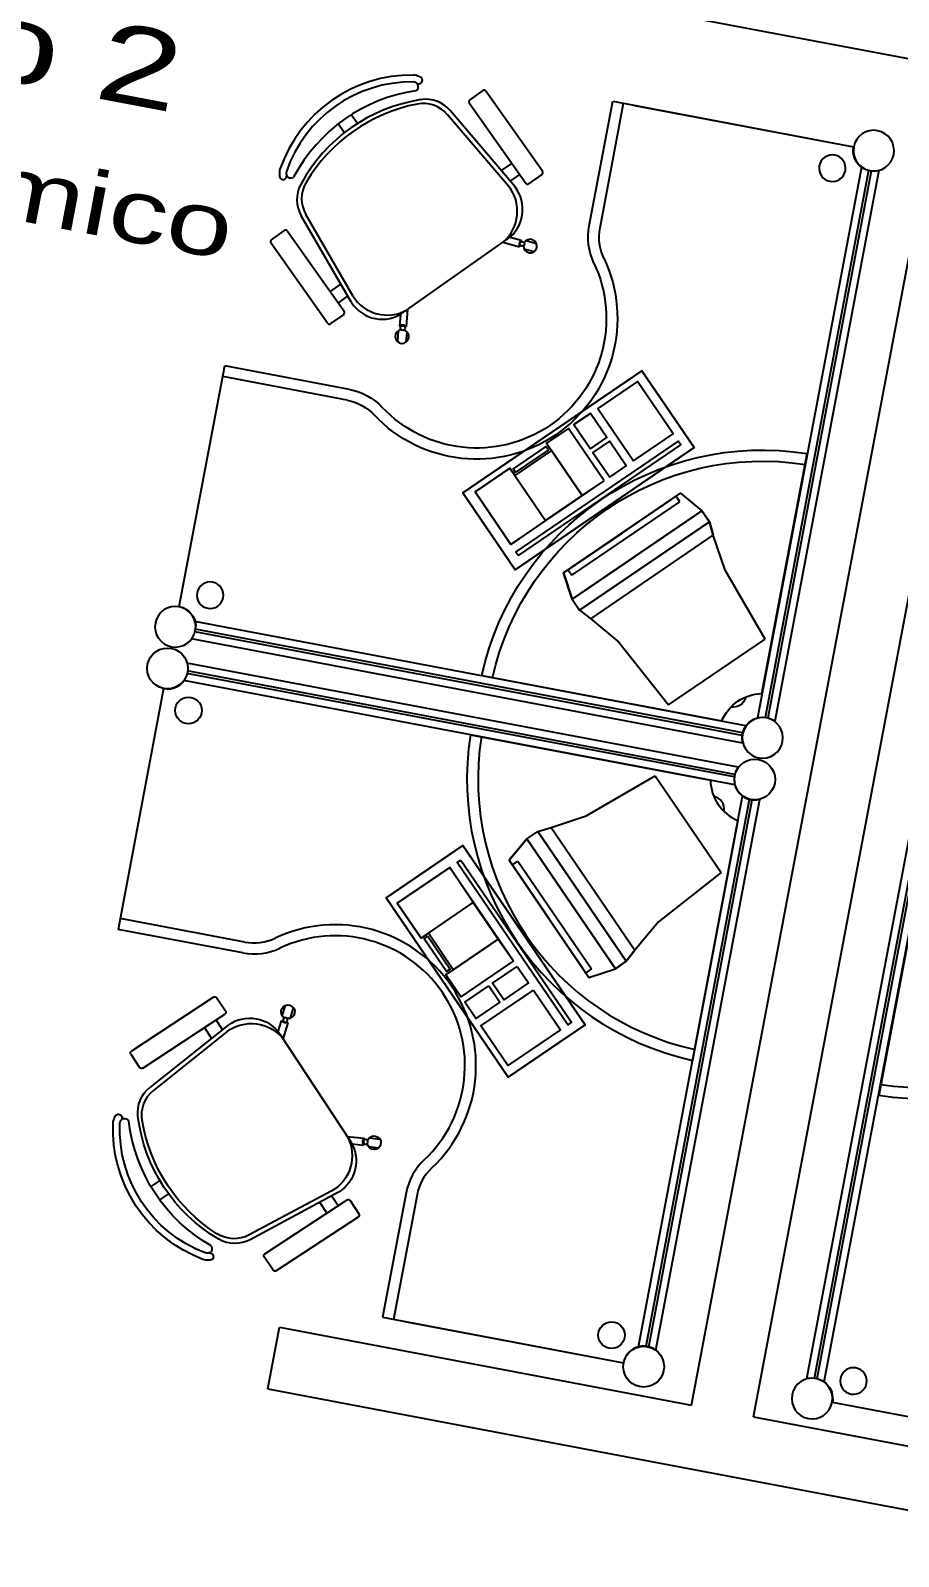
# Model space of a CAD drawing. Header units: inches. Extents: x -18604 to 2753, y -9056 to 3482.
# Drawn here: x -1635.1 to -1428.2, y -4714.6 to -4350.7 of the extents above; entities that cross this region are included whole.
import ezdxf
from ezdxf.enums import TextEntityAlignment as Align

# ---------------------------------------------------------------- set-up
doc = ezdxf.new("R2010")
doc.units = ezdxf.units.IN
for name, color, linetype in [('ESPECARQ', 2, 'Continuous'), ('MOVEIS', 2, 'Continuous'), ('Parede', 6, 'Continuous'), ('Parede Baixo', 4, 'Continuous'), ('TEXTO', 2, 'Continuous')]:
    doc.layers.add(name, color=color, linetype=linetype)
doc.styles.add('REGUA100', font='GOTHIC.TTF', dxfattribs={"width": 1.4})
doc.styles.add('REGUA60', font='GOTHIC.TTF', dxfattribs={"width": 1.4})

# ---------------------------------------------------------------- blocks, each defined once
blk = doc.blocks.new('INDUNI1')
at = {"color": 0, "style": 'REGUA100', "width": 1.4, "flags": 8}
for tag, p in [('NOME1', (0, 0)), ('NOME2', (0, -4.286))]:
    blk.add_attdef(tag, text='', height=2.5, dxfattribs=at).set_placement(p, align=Align.CENTER)
at = {"layer": 'ESPECARQ', "style": 'REGUA60', "width": 1.4}
blk.add_attdef('AREA', text='', height=1.5, dxfattribs=at).set_placement((0, -7.813), align=Align.CENTER)
at = {"layer": 'ESPECARQ', "style": 'REGUA60', "width": 1.4, "flags": 8}
for tag, p in [('PISO', (0, -10.313)), ('REVPAR', (0, -12.813)), ('PEDIR', (0, -15.313))]:
    blk.add_attdef(tag, text='', height=1.5, dxfattribs=at).set_placement(p, align=Align.CENTER)

msp = doc.modelspace()

# ---------------------------------------------------------------- linework, layer by layer
at = {"layer": 'MOVEIS'}
for p, q in [((-1527.29, -4364.97, -1754.31), (-1530.41, -4367.17, -1754.31)), ((-1513.03, -4384.23, -1754.31), (-1526.53, -4365.1, -1754.31)), ((-1519.59, -4387.98, -1754.31), (-1535.07, -4369.76, -1754.31)), ((-1530.54, -4367.93, -1754.31), (-1517.03, -4387.06, -1754.31)), ((-1501.92, -4397.25, -1754.51), (-1496.3, -4367.54, -1754.51)), ((-1499.33, -4397.74, -1754.51), (-1493.71, -4368.03, -1754.51)), ((-1496.3, -4367.54, -1754.51), (-1438.89, -4378.41, -1754.51)), ((-1491.12, -4368.53, -1754.51), (-1438.89, -4378.41, -1754.51)), ((-1560.28, -4375.05, -1754.31), (-1561.75, -4372.96, -1754.31)), ((-1557.16, -4372.85, -1754.31), (-1558.64, -4370.76, -1754.31)), ((-1521.15, -4387.75, -1754.31), (-1535.69, -4370.74, -1754.31)), ((-1522.81, -4384.07, -1754.31), (-1520.37, -4382.34, -1754.31)), ((-1436.97, -4383.28, -1754.51), (-1461.81, -4514.59, -1754.51)), ((-1435.29, -4384.07, -1754.51), (-1459.96, -4514.47, -1754.51)), ((-1434.67, -4384.19, -1754.51), (-1459.34, -4514.59, -1754.51)), ((-1432.82, -4384.07, -1754.51), (-1457.67, -4515.38, -1754.51)), ((-1520.81, -4386.65, -1754.31), (-1518.48, -4385.01, -1754.31)), ((-1516.28, -4387.19, -1754.31), (-1513.16, -4384.99, -1754.31)), ((-1558.6, -4415.52, -1754.31), (-1570.59, -4394.83, -1754.31)), ((-1558.29, -4413.97, -1754.31), (-1569.46, -4394.57, -1754.31)), ((-1577.7, -4400.56, -1754.31), (-1574.58, -4398.36, -1754.31)), ((-1573.83, -4398.49, -1754.31), (-1560.32, -4417.62, -1754.31)), ((-1564.33, -4420.44, -1754.31), (-1577.83, -4401.32, -1754.31)), ((-1546.24, -4417.93, -1754.31), (-1521.45, -4400.44, -1754.31)), ((-1522.49, -4401.17, -1754.31), (-1518.57, -4402.22, -1754.31)), ((-1520.75, -4399.94, -1754.31), (-1518.15, -4400.64, -1754.31)), ((-1518.52, -4402.02, -1754.31), (-1518.57, -4402.22, -1754.31)), ((-1518.15, -4400.64, -1754.31), (-1518.2, -4400.84, -1754.31)), ((-1517.47, -4402.75, -1754.31), (-1515.01, -4403.4, -1754.31)), ((-1516.94, -4400.76, -1754.31), (-1514.48, -4401.42, -1754.31)), ((-1561.21, -4411.17, -1754.31), (-1563.65, -4412.9, -1754.31)), ((-1559.44, -4413.93, -1754.31), (-1561.77, -4415.57, -1754.31)), ((-1545.2, -4417.2, -1754.31), (-1545.52, -4421.25, -1754.31)), ((-1560.45, -4418.38, -1754.31), (-1563.57, -4420.57, -1754.31)), ((-1546.94, -4418.43, -1754.31), (-1547.15, -4421.11, -1754.31)), ((-1547.15, -4421.11, -1754.31), (-1546.95, -4421.13, -1754.31)), ((-1547.44, -4422.3, -1754.31), (-1547.65, -4424.83, -1754.31)), ((-1545.73, -4421.23, -1754.31), (-1545.52, -4421.25, -1754.31)), ((-1545.4, -4422.46, -1754.31), (-1545.6, -4424.99, -1754.31)), ((-1599.67, -4488.03, -1754.51), (-1588.81, -4430.62, -1754.51)), ((-1559.1, -4436.24, -1754.51), (-1588.81, -4430.62, -1754.51)), ((-1532.07, -4460.93, -1754.51), (-1489.34, -4431.79, -1754.51)), ((-1532.07, -4460.93, -1752.4), (-1489.34, -4431.79, -1752.4)), ((-1489.34, -4431.79, -1752.4), (-1489.34, -4431.79, -1754.51)), ((-1489.34, -4431.79, -1752.4), (-1476.85, -4450.11, -1752.4)), ((-1559.59, -4438.83, -1754.51), (-1589.3, -4433.21, -1754.51)), ((-1490.41, -4434.33, -1752.4), (-1499.87, -4440.78, -1752.4)), ((-1481.87, -4446.85, -1752.4), (-1490.41, -4434.33, -1752.4)), ((-1501.62, -4441.97, -1752.4), (-1505.54, -4444.64, -1752.4)), ((-1497.7, -4447.72, -1752.4), (-1501.62, -4441.97, -1752.4)), ((-1499.87, -4440.78, -1752.4), (-1491.34, -4453.3, -1752.4)), ((-1506.85, -4445.54, -1752.4), (-1512.08, -4449.1, -1752.4)), ((-1498.31, -4458.06, -1752.4), (-1506.85, -4445.54, -1752.4)), ((-1505.54, -4444.64, -1752.4), (-1501.62, -4450.39, -1752.4)), ((-1512.22, -4449.84, -1752.4), (-1520.07, -4455.19, -1752.4)), ((-1476.85, -4450.11, -1752.4), (-1519.58, -4479.25, -1752.4)), ((-1480.67, -4448.61, -1752.4), (-1519.37, -4475, -1752.4)), ((-1518.78, -4475.87, -1752.4), (-1480.08, -4449.48, -1752.4)), ((-1511.63, -4450.71, -1752.4), (-1512.22, -4449.84, -1752.4)), ((-1512.08, -4449.1, -1752.4), (-1510.89, -4450.85, -1752.4)), ((-1501.62, -4450.39, -1752.4), (-1497.7, -4447.72, -1752.4)), ((-1497.1, -4448.59, -1752.4), (-1501.03, -4451.27, -1752.4)), ((-1493.08, -4454.49, -1752.4), (-1497.1, -4448.59, -1752.4)), ((-1491.34, -4453.3, -1752.4), (-1481.87, -4446.85, -1752.4)), ((-1480.08, -4449.48, -1752.4), (-1480.67, -4448.61, -1752.4)), ((-1510.89, -4450.85, -1752.4), (-1519.62, -4456.8, -1752.4)), ((-1519.48, -4456.06, -1752.4), (-1511.63, -4450.71, -1752.4)), ((-1501.03, -4451.27, -1752.4), (-1497.01, -4457.17, -1752.4)), ((-1460.77, -4508.79, -1754.51), (-1449.94, -4451.55, -1754.51)), ((-1520.81, -4455.05, -1752.4), (-1529.11, -4460.71, -1752.4)), ((-1519.62, -4456.8, -1752.4), (-1520.81, -4455.05, -1752.4)), ((-1520.07, -4455.19, -1752.4), (-1519.48, -4456.06, -1752.4)), ((-1497.01, -4457.17, -1752.4), (-1493.08, -4454.49, -1752.4)), ((-1532.07, -4460.93, -1752.4), (-1532.07, -4460.93, -1754.51)), ((-1519.58, -4479.25, -1752.4), (-1532.07, -4460.93, -1752.4)), ((-1529.11, -4460.71, -1752.4), (-1520.57, -4473.23, -1752.4)), ((-1520.57, -4473.23, -1752.4), (-1498.31, -4458.06, -1752.4)), ((-1494.07, -4470.5, -1752.4), (-1480.11, -4460.98, -1752.4)), ((-1480.11, -4460.98, -1752.4), (-1475.02, -4465.18, -1752.4)), ((-1506.92, -4479.26, -1752.4), (-1481.21, -4461.74, -1752.4)), ((-1506.03, -4480.57, -1752.4), (-1480.32, -4463.04, -1752.4)), ((-1496.91, -4472.44, -1747.12), (-1482.3, -4462.48, -1747.12)), ((-1480.32, -4463.04, -1752.4), (-1481.21, -4461.74, -1752.4)), ((-1505.98, -4486.29, -1752.4), (-1475.02, -4465.18, -1752.4)), ((-1475.02, -4465.18, -1752.4), (-1505.98, -4486.29, -1752.4)), ((-1504.19, -4488.9, -1753.46), (-1473.23, -4467.79, -1753.46)), ((-1504.19, -4488.9, -1752.4), (-1473.23, -4467.79, -1752.4)), ((-1473.23, -4467.79, -1753.46), (-1475.02, -4465.18, -1752.4)), ((-1475.02, -4465.18, -1752.4), (-1473.23, -4467.79, -1752.4)), ((-1473.23, -4467.79, -1753.46), (-1472.32, -4471, -1753.46)), ((-1472.32, -4471, -1753.46), (-1473.23, -4467.79, -1753.46)), ((-1494.07, -4470.5, -1752.4), (-1508.02, -4480.01, -1752.4)), ((-1469.53, -4479.32, -1755.57), (-1472.32, -4471, -1753.46)), ((-1519.37, -4475, -1752.4), (-1518.78, -4475.87, -1752.4)), ((-1506.92, -4479.26, -1752.4), (-1506.92, -4479.26, -1752.4)), ((-1506.92, -4479.26, -1752.4), (-1506.92, -4479.26, -1752.4)), ((-1506.92, -4479.26, -1752.4), (-1506.03, -4480.57, -1752.4)), ((-1491.37, -4476.33, -1752.4), (-1505.98, -4486.29, -1752.4)), ((-1459.96, -4495.79, -1755.57), (-1469.53, -4479.32, -1755.57)), ((-1508.02, -4480.01, -1752.4), (-1505.98, -4486.29, -1752.4)), ((-1505.98, -4486.29, -1752.4), (-1504.19, -4488.9, -1753.46)), ((-1505.98, -4486.29, -1752.4), (-1504.19, -4488.9, -1752.4)), ((-1504.19, -4488.9, -1753.46), (-1501.54, -4490.93, -1753.46)), ((-1504.19, -4488.9, -1753.46), (-1501.54, -4490.93, -1753.46)), ((-1465.32, -4518.12, -1754.51), (-1595.85, -4493.42, -1754.51)), ((-1464.53, -4516.44, -1754.51), (-1595.51, -4491.66, -1754.51)), ((-1501.54, -4490.93, -1753.46), (-1494.82, -4496.56, -1755.57)), ((-1465.31, -4520.59, -1754.51), (-1596.3, -4495.81, -1754.51)), ((-1465.44, -4518.74, -1754.51), (-1595.97, -4494.04, -1754.51)), ((-1494.82, -4496.56, -1755.57), (-1482.98, -4511.49, -1755.57)), ((-1482.98, -4511.49, -1755.57), (-1459.96, -4495.79, -1755.57)), ((-1467.31, -4528.67, -1754.51), (-1597.84, -4503.97, -1754.51)), ((-1467.2, -4528.05, -1754.51), (-1597.73, -4503.35, -1754.51)), ((-1466.4, -4526.37, -1754.51), (-1597.39, -4501.59, -1754.51)), ((-1527.55, -4504.46, -1754.51), (-1470.31, -4515.29, -1754.51)), ((-1603.38, -4507.6, -1754.51), (-1614.24, -4565.01, -1754.51)), ((-1467.19, -4530.52, -1754.51), (-1598.18, -4505.74, -1754.51)), ((-1530.23, -4518.65, -1754.51), (-1473, -4529.47, -1754.51)), ((-1502.65, -4537.96, -1755.57), (-1486.18, -4528.39, -1755.57)), ((-1486.18, -4528.39, -1755.57), (-1470.48, -4551.41, -1755.57)), ((-1490.19, -4664.54, -1754.51), (-1465.34, -4533.23, -1754.51)), ((-1488.34, -4664.42, -1754.51), (-1463.66, -4534.02, -1754.51)), ((-1487.71, -4664.54, -1754.51), (-1463.04, -4534.14, -1754.51)), ((-1486.04, -4665.33, -1754.51), (-1461.19, -4534.01, -1754.51)), ((-1514.18, -4541.66, -1753.46), (-1510.97, -4540.75, -1753.46)), ((-1514.18, -4541.66, -1753.46), (-1510.97, -4540.75, -1753.46)), ((-1510.97, -4540.75, -1753.46), (-1502.65, -4537.96, -1755.57)), ((-1466.49, -4539.02, -1754.51), (-1477.32, -4596.25, -1754.51)), ((-1450.01, -4672.14, -1754.51), (-1425.17, -4540.83, -1754.51)), ((-1520.99, -4548.54, -1752.4), (-1516.79, -4543.45, -1752.4)), ((-1516.79, -4543.45, -1752.4), (-1514.18, -4541.66, -1753.46)), ((-1516.79, -4543.45, -1752.4), (-1514.18, -4541.66, -1752.4)), ((-1516.79, -4543.45, -1752.4), (-1495.68, -4574.41, -1752.4)), ((-1495.68, -4574.41, -1752.4), (-1516.79, -4543.45, -1752.4)), ((-1506.83, -4558.05, -1752.4), (-1516.79, -4543.45, -1752.4)), ((-1514.18, -4541.66, -1753.46), (-1493.07, -4572.62, -1753.46)), ((-1514.18, -4541.66, -1752.4), (-1493.07, -4572.62, -1752.4)), ((-1448.16, -4672.02, -1754.51), (-1423.49, -4541.62, -1754.51)), ((-1447.54, -4672.14, -1754.51), (-1422.87, -4541.74, -1754.51)), ((-1445.86, -4672.93, -1754.51), (-1421.02, -4541.62, -1754.51)), ((-1532.03, -4545.03, -1752.4), (-1550.35, -4557.52, -1752.4)), ((-1533.39, -4549.06, -1752.4), (-1532.52, -4548.47, -1752.4)), ((-1532.52, -4548.47, -1752.4), (-1506.13, -4587.17, -1752.4)), ((-1502.89, -4587.77, -1752.4), (-1532.03, -4545.03, -1752.4)), ((-1511.47, -4562.49, -1752.4), (-1520.99, -4548.54, -1752.4)), ((-1422.06, -4547.42, -1754.51), (-1432.89, -4604.66, -1754.51)), ((-1547.67, -4558.8, -1752.4), (-1535.15, -4550.26, -1752.4)), ((-1535.15, -4550.26, -1752.4), (-1519.97, -4572.52, -1752.4)), ((-1507, -4587.77, -1752.4), (-1533.39, -4549.06, -1752.4)), ((-1520.23, -4549.64, -1752.4), (-1518.93, -4548.75, -1752.4)), ((-1520.23, -4549.64, -1752.4), (-1520.23, -4549.64, -1752.4)), ((-1520.23, -4549.64, -1752.4), (-1520.23, -4549.64, -1752.4)), ((-1520.23, -4549.64, -1752.4), (-1502.71, -4575.35, -1752.4)), ((-1518.93, -4548.75, -1752.4), (-1501.4, -4574.45, -1752.4)), ((-1470.48, -4551.41, -1755.57), (-1485.41, -4563.25, -1755.57)), ((-1550.35, -4557.52, -1752.4), (-1550.35, -4557.52, -1754.51)), ((-1550.35, -4557.52, -1754.51), (-1521.21, -4600.25, -1754.51)), ((-1550.35, -4557.52, -1752.4), (-1521.21, -4600.25, -1752.4)), ((-1542.01, -4567.11, -1752.4), (-1547.67, -4558.8, -1752.4)), ((-1584.04, -4568.04, -1754.51), (-1613.75, -4562.41, -1754.51)), ((-1513.41, -4559.65, -1747.12), (-1503.45, -4574.26, -1747.12)), ((-1511.47, -4562.49, -1752.4), (-1501.96, -4576.45, -1752.4)), ((-1584.53, -4570.63, -1754.51), (-1614.24, -4565.01, -1754.51)), ((-1540.26, -4565.92, -1752.4), (-1542.01, -4567.11, -1752.4)), ((-1541.27, -4567.25, -1752.4), (-1540.4, -4566.65, -1752.4)), ((-1540.4, -4566.65, -1752.4), (-1535.05, -4574.5, -1752.4)), ((-1534.32, -4574.64, -1752.4), (-1540.26, -4565.92, -1752.4)), ((-1485.41, -4563.25, -1755.57), (-1491.04, -4569.97, -1753.46)), ((-1535.92, -4575.09, -1752.4), (-1541.27, -4567.25, -1752.4)), ((-1493.07, -4572.62, -1753.46), (-1491.04, -4569.97, -1753.46)), ((-1491.04, -4569.97, -1753.46), (-1493.07, -4572.62, -1753.46)), ((-1519.97, -4572.52, -1752.4), (-1532.49, -4581.06, -1752.4)), ((-1524.98, -4577.86, -1752.4), (-1519.08, -4573.83, -1752.4)), ((-1519.08, -4573.83, -1752.4), (-1516.4, -4577.76, -1752.4)), ((-1493.07, -4572.62, -1753.46), (-1495.68, -4574.41, -1752.4)), ((-1495.68, -4574.41, -1752.4), (-1493.07, -4572.62, -1752.4)), ((-1536.06, -4575.83, -1752.4), (-1534.32, -4574.64, -1752.4)), ((-1532.49, -4581.06, -1752.4), (-1536.06, -4575.83, -1752.4)), ((-1535.05, -4574.5, -1752.4), (-1535.92, -4575.09, -1752.4)), ((-1501.4, -4574.45, -1752.4), (-1502.71, -4575.35, -1752.4)), ((-1501.96, -4576.45, -1752.4), (-1495.68, -4574.41, -1752.4)), ((-1591.49, -4581.15, -1754.31), (-1611.05, -4594.02, -1754.31)), ((-1531.6, -4582.37, -1752.4), (-1525.85, -4578.45, -1752.4)), ((-1527.73, -4588.04, -1752.4), (-1515.21, -4579.5, -1752.4)), ((-1525.85, -4578.45, -1752.4), (-1523.18, -4582.37, -1752.4)), ((-1522.3, -4581.78, -1752.4), (-1524.98, -4577.86, -1752.4)), ((-1516.4, -4577.76, -1752.4), (-1522.3, -4581.78, -1752.4)), ((-1515.21, -4579.5, -1752.4), (-1508.76, -4588.97, -1752.4)), ((-1588.64, -4584.49, -1754.31), (-1590.74, -4581.3, -1754.31)), ((-1575.1, -4585.59, -1754.31), (-1574.36, -4583.16, -1754.31)), ((-1573.13, -4586.19, -1754.31), (-1572.4, -4583.75, -1754.31)), ((-1528.92, -4586.29, -1752.4), (-1531.6, -4582.37, -1752.4)), ((-1523.18, -4582.37, -1752.4), (-1528.92, -4586.29, -1752.4)), ((-1608.35, -4598.12, -1754.31), (-1588.8, -4585.24, -1754.31)), ((-1587.96, -4587.83, -1754.31), (-1606.68, -4602.71, -1754.31)), ((-1591.97, -4590.92, -1754.31), (-1593.62, -4588.42, -1754.31)), ((-1589.32, -4589, -1754.31), (-1590.89, -4586.62, -1754.31)), ((-1576.04, -4589.38, -1754.31), (-1575.26, -4586.8, -1754.31)), ((-1575.26, -4586.8, -1754.31), (-1575.06, -4586.86, -1754.31)), ((-1574.87, -4591.16, -1754.31), (-1573.69, -4587.27, -1754.31)), ((-1573.89, -4587.21, -1754.31), (-1573.69, -4587.27, -1754.31)), ((-1521.28, -4597.5, -1752.4), (-1527.73, -4588.04, -1752.4)), ((-1521.21, -4600.25, -1752.4), (-1502.89, -4587.77, -1752.4)), ((-1506.13, -4587.17, -1752.4), (-1507, -4587.77, -1752.4)), ((-1588.24, -4589.38, -1754.31), (-1605.72, -4603.36, -1754.31)), ((-1575.57, -4590.09, -1754.31), (-1558.89, -4615.43, -1754.31)), ((-1508.76, -4588.97, -1752.4), (-1521.28, -4597.5, -1752.4)), ((-1611.2, -4594.78, -1754.31), (-1609.11, -4597.96, -1754.31)), ((-1521.21, -4600.25, -1752.4), (-1521.21, -4600.25, -1754.51)), ((-1559.59, -4614.37, -1754.31), (-1555.55, -4614.83, -1754.31)), ((-1558.42, -4616.15, -1754.31), (-1555.74, -4616.45, -1754.31)), ((-1555.74, -4616.45, -1754.31), (-1555.72, -4616.25, -1754.31)), ((-1555.58, -4615.04, -1754.31), (-1555.55, -4614.83, -1754.31)), ((-1554.57, -4616.78, -1754.31), (-1552.04, -4617.07, -1754.31)), ((-1554.34, -4614.74, -1754.31), (-1551.81, -4615.03, -1754.31)), ((-1604.3, -4624.89, -1754.31), (-1606.44, -4626.29, -1754.31)), ((-1602.21, -4628.07, -1754.31), (-1604.35, -4629.48, -1754.31)), ((-1563.24, -4627.36, -1754.31), (-1582.99, -4637.88, -1754.31)), ((-1561.71, -4627.71, -1754.31), (-1582.77, -4639.02, -1754.31)), ((-1563.32, -4628.5, -1754.31), (-1561.76, -4630.88, -1754.31)), ((-1545.55, -4627.81, -1754.51), (-1551.17, -4657.52, -1754.51)), ((-1542.95, -4628.3, -1754.51), (-1548.57, -4658.01, -1754.51)), ((-1579.22, -4642.38, -1754.31), (-1559.66, -4629.5, -1754.31)), ((-1566.13, -4630.18, -1754.31), (-1564.49, -4632.68, -1754.31)), ((-1558.91, -4629.66, -1754.31), (-1556.81, -4632.84, -1754.31)), ((-1556.97, -4633.6, -1754.31), (-1576.53, -4646.47, -1754.31)), ((-1577.28, -4646.31, -1754.31), (-1579.38, -4643.13, -1754.31)), ((-1551.17, -4657.52, -1754.51), (-1493.76, -4668.38, -1754.51)), ((-1545.98, -4658.5, -1754.51), (-1493.76, -4668.38, -1754.51)), ((-1391.71, -4687.68, -1754.51), (-1443.94, -4677.8, -1754.51)), ((-1386.53, -4688.67, -1754.51), (-1443.94, -4677.8, -1754.51))]:
    msp.add_line(p, q, dxfattribs=at)
at = {"layer": 'MOVEIS', "extrusion": (-0.563328, 0.826234, 0)}
for p, q in [((-1473.23, -4467.79, -1752.4), (-1473.23, -4467.79, -1753.46)), ((-1504.19, -4488.9, -1752.4), (-1504.19, -4488.9, -1753.46))]:
    msp.add_line(p, q, dxfattribs=at)
at = {"layer": 'MOVEIS', "extrusion": (-0.826234, -0.563328, 0)}
for p, q in [((-1514.18, -4541.66, -1752.4), (-1514.18, -4541.66, -1753.46)), ((-1493.07, -4572.62, -1752.4), (-1493.07, -4572.62, -1753.46))]:
    msp.add_line(p, q, dxfattribs=at)
at = {"layer": 'MOVEIS'}
for centre, radius in [((-1517.92, -4401.55, -1754.31), 0.545), ((-1546.37, -4421.63, -1754.31), 0.545), ((-1602.46, -4502.78, -1754.51), 4.86), ((-1597.47, -4512.8, -1754.51), 3.17), ((-1462.44, -4529.27, -1754.51), 4.86), ((-1496.59, -4661.78, -1754.51), 3.17), ((-1488.93, -4669.29, -1754.51), 4.86)]:
    msp.add_circle(centre, radius, dxfattribs=at)
for centre, radius, start, end in [((-1544.19, -4394.53, -1754.31), 33.24, 89.3433, 161.0957), ((-1544.19, -4394.53, -1754.31), 31.61, 89.3637, 161.0754), ((-1544.19, -4394.53, -1754.31), 31.61, 89.3637, 161.0754), ((-1543.88, -4364.28, -1754.31), 1.36, 60.365, 88.3496), ((-1543.88, -4364.28, -1754.31), 1.36, 60.365, 88.3496), ((-1543.88, -4364.28, -1754.31), 2.99, 60.365, 88.6766), ((-1542.54, -4362.52, -1754.31), 0.852, 245.0304, 80.5451), ((-1537.48, -4404.04, -1754.31), 39.44, 98.457, 151.9821), ((-1537.48, -4404.04, -1754.31), 39.44, 98.457, 151.9821), ((-1543.75, -4364.05, -1754.31), 1.09, 295.549, 60.365), ((-1543.75, -4364.05, -1754.31), 1.09, 295.549, 60.365), ((-1526.98, -4365.42, -1754.31), 0.545, 35.2195, 125.2195), ((-1536, -4406.13, -1754.31), 39.44, 98.8242, 151.6148), ((-1535.44, -4406.93, -1754.31), 39.44, 100.9556, 149.4834), ((-1541.49, -4375.69, -1754.31), 7.62, 40.5194, 100.9556), ((-1540.88, -4374.69, -1754.31), 7.62, 40.3408, 98.8242), ((-1530.09, -4367.62, -1754.31), 0.545, 125.2195, 215.2195), ((-1572.8, -4384.69, -1754.31), 2.99, 161.7624, 190.074), ((-1572.8, -4384.69, -1754.31), 1.36, 162.0894, 190.074), ((-1572.8, -4384.69, -1754.31), 1.36, 162.0894, 190.074), ((-1513.48, -4384.55, -1754.31), 0.545, 305.2195, 35.2195), ((-1574.91, -4385.37, -1754.31), 0.852, 169.894, 5.4086), ((-1573.06, -4384.74, -1754.31), 1.09, 190.074, 314.8901), ((-1573.06, -4384.74, -1754.31), 1.09, 190.074, 314.8901), ((-1563.99, -4391.01, -1754.31), 7.62, 151.6148, 210.0983), ((-1562.85, -4390.77, -1754.31), 7.62, 149.4834, 209.9196), ((-1528.71, -4393.76, -1754.31), 9.66, 310.812, 38.4717), ((-1526.48, -4393.32, -1754.31), 8.71, 305.2195, 37.7888), ((-1516.59, -4386.74, -1754.31), 0.545, 215.2195, 305.2195), ((-1574.27, -4398.8, -1754.31), 0.545, 35.2195, 125.2195), ((-1577.38, -4401, -1754.31), 0.545, 125.2195, 215.2195), ((-1517.83, -4401.57, -1754.31), 0.817, 116.8601, 213.2394), ((-1515.98, -4402.08, -1754.31), 1.63, 176.6831, 152.5034), ((-1551.26, -4410.82, -1754.31), 8.71, 212.6503, 305.2195), ((-1550.1, -4408.86, -1754.31), 9.66, 211.9673, 299.627), ((-1563.88, -4420.13, -1754.31), 0.545, 215.2195, 305.2195), ((-1560.77, -4417.93, -1754.31), 0.545, 305.2195, 35.2195), ((-1546.38, -4421.72, -1754.31), 0.817, 37.1996, 133.579), ((-1546.52, -4423.64, -1754.31), 1.63, 97.9356, 73.7559), ((-1602.46, -4502.78, -1754.51), 4.91, 259.2862, 336.8676), ((-1462.44, -4529.27, -1754.51), 68.61, 171.0936, 257.4789), ((-1462.44, -4529.27, -1754.51), 65.97, 171.0936, 257.4789), ((-1462.44, -4529.27, -1754.51), 4.91, 143.8119, 284.7606), ((-1462.44, -4529.27, -1754.51), 10.56, 181.1157, 247.4567), ((-1472.86, -4536.37, -1754.51), 3.14, 350.8791, 77.6934), ((-1562.47, -4597.47, -1754.51), 33.57, 313.3118, 115.2607), ((-1562.47, -4597.47, -1754.51), 30.93, 313.3118, 115.2607), ((-1581.84, -4556.42, -1754.51), 14.46, 259.2862, 295.2607), ((-1581.84, -4556.42, -1754.51), 11.82, 259.2862, 295.2607), ((-1531.34, -4630.5, -1754.51), 14.46, 133.3118, 169.2862), ((-1531.34, -4630.5, -1754.51), 11.82, 133.3118, 169.2862), ((-1488.93, -4669.29, -1754.51), 4.91, 53.8119, 169.2862)]:
    msp.add_arc(centre, radius, start, end, dxfattribs=at)
at = {"layer": 'MOVEIS', "extrusion": (0, 0, -1)}
for centre, major_axis, start_param, end_param in [((-1434.07, -4379.32, -1754.51), (3.43, 3.43), 0.9723884096690107, 7.255573716848597), ((-1443.94, -4383.51, -1754.51), (2.24, 2.24), 0.972388409669366, 7.255573716848952), ((-1434.07, -4379.32, -1754.51), (3.47, 3.47), 2.098573, 4.113981), ((-1487.71, -4399.94, -1754.51), (10.23, 10.23), 3.486108, 4.113981), ((-1487.71, -4399.94, -1754.51), (8.36, 8.36), 3.486108, 4.113981), ((-1528.76, -4419.31, -1754.51), (23.74, 23.74), 0.344515, 3.171058), ((-1528.76, -4419.31, -1754.51), (21.87, 21.87), 0.344515, 3.171058), ((-1561.79, -4450.45, -1754.51), (8.36, 8.36), -0.598408, 0.029465), ((-1561.79, -4450.45, -1754.51), (10.23, 10.23), -0.598408, 0.029465), ((-1460.56, -4519.34, -1754.51), (48.52, 48.52), 4.145525, 5.653234), ((-1460.56, -4519.34, -1754.51), (46.65, 46.65), 4.145525, 5.653234), ((-1592.28, -4485.34, -1754.51), (2.24, 2.24), 0.9723884096689592, 7.255573716848545), ((-1600.59, -4492.85, -1754.51), (3.43, 3.43), 0.972388409668989, 7.255573716848575), ((-1600.59, -4492.85, -1754.51), (3.47, 3.47), -0.598408, 0.755642), ((-1460.56, -4519.34, -1754.51), (7.46, 7.46), 4.320445, 5.478314), ((-1467.67, -4508.92, -1754.51), (2.22, 2.22), 1.000189, 2.515384), ((-1460.56, -4519.34, -1754.51), (3.47, 3.47), 3.669369, 6.129389), ((-1460.56, -4519.34, -1754.51), (3.43, 3.43), 0.972388409668989, 7.255573716848575), ((-1422.27, -4536.87, -1754.51), (48.52, 48.52), 1.003932, 2.511641), ((-1422.27, -4536.87, -1754.51), (46.65, 46.65), 1.003932, 2.511641), ((-1591.19, -4581.6, -1754.31), (-0.385, 0.385), 0.203279, 1.774075), ((-1589.1, -4584.79, -1754.31), (-0.385, 0.385), 1.774075, 3.344871), ((-1573.75, -4584.67, -1754.31), (-1.16, 1.16), 4.439474, 10.300644), ((-1582.48, -4597.13, -1754.31), (-6.83, 6.83), 0.146517, 1.676468), ((-1582.84, -4594.88, -1754.31), (-6.16, 6.16), 0.158437, 1.774075), ((-1574.32, -4586.51, -1754.31), (-0.578, 0.578), 3.379431, 5.061568), ((-1574.35, -4586.6, -1754.31), (-0.385, 0.385), 3.34487143049447, 9.628056737674056), ((-1610.75, -4594.48, -1754.31), (-0.385, 0.385), 4.915668, 6.486464), ((-1608.65, -4597.66, -1754.31), (-0.385, 0.385), 3.344871, 4.915668), ((-1601.93, -4608.67, -1754.31), (-5.39, 5.39), 5.376353, 6.397081), ((-1600.96, -4609.31, -1754.31), (-5.39, 5.39), 5.339153, 6.393963), ((-1612.43, -4611.33, -1754.31), (-2.12, 2.12), 5.553461, 6.047593), ((-1614.15, -4609.94, -1754.31), (-0.602, 0.602), 5.695384, 9.107759), ((-1612.67, -4611.19, -1754.31), (-0.77, 0.77), 6.047593, 8.226043), ((-1612.67, -4611.19, -1754.31), (-0.77, 0.77), 6.047593, 8.226043), ((-1570.35, -4604.82, -1754.31), (-27.89, 27.89), 4.454983, 5.376353), ((-1582.22, -4612.63, -1754.31), (-23.5, 23.5), 4.28951, 5.541826), ((-1582.22, -4612.63, -1754.31), (-22.35, 22.35), 4.289865, 5.54147), ((-1582.22, -4612.63, -1754.31), (-22.35, 22.35), 4.289865, 5.54147), ((-1612.43, -4611.33, -1754.31), (-0.963, 0.963), 5.559169, 6.047593), ((-1612.43, -4611.33, -1754.31), (-0.963, 0.963), 5.559169, 6.047593), ((-1572.49, -4606.23, -1754.31), (-27.89, 27.89), 4.448573, 5.382763), ((-1572.49, -4606.23, -1754.31), (-27.89, 27.89), 4.448573, 5.382763), ((-1569.54, -4604.29, -1754.31), (-27.89, 27.89), 4.492183, 5.339153), ((-1568.09, -4619, -1754.31), (-6.83, 6.83), 1.871682, 3.401634), ((-1566.17, -4620.22, -1754.31), (-6.16, 6.16), 1.774075, 3.389713), ((-1555.11, -4615.7, -1754.31), (-0.578, 0.578), 4.769768, 6.451905), ((-1555.2, -4615.69, -1754.31), (-0.385, 0.385), 3.344871430494113, 9.628056737673699), ((-1553.19, -4615.9, -1754.31), (-1.16, 1.16), 5.813877, 11.675047), ((-1559.36, -4629.96, -1754.31), (-0.385, 0.385), 0.203279, 1.774075), ((-1557.27, -4633.14, -1754.31), (-0.385, 0.385), 1.774075, 3.344871), ((-1586.58, -4631.15, -1754.31), (-5.39, 5.39), 3.437372, 4.492183), ((-1586.38, -4632.3, -1754.31), (-5.39, 5.39), 3.434254, 4.454983), ((-1592.97, -4640.9, -1754.31), (-0.963, 0.963), 3.783743, 4.272167), ((-1592.97, -4640.9, -1754.31), (-0.963, 0.963), 3.783743, 4.272167), ((-1592.94, -4641.17, -1754.31), (-0.77, 0.77), 1.605292, 3.783743), ((-1592.94, -4641.17, -1754.31), (-0.77, 0.77), 1.605292, 3.783743), ((-1592.37, -4643.03, -1754.31), (-0.602, 0.602), 0.723577, 4.135951), ((-1578.92, -4642.83, -1754.31), (-0.385, 0.385), 4.915668, 6.486464), ((-1592.97, -4640.9, -1754.31), (-2.12, 2.12), 3.783743, 4.277874), ((-1576.83, -4646.01, -1754.31), (-0.385, 0.385), 3.344871, 4.915668), ((-1448.76, -4676.89, -1754.51), (3.43, 3.43), 4.113981, 10.397166), ((-1448.76, -4676.89, -1754.51), (3.47, 3.47), -1.04302, 0.972388), ((-1438.89, -4672.7, -1754.51), (2.24, 2.24), 4.113981, 10.397166)]:
    msp.add_ellipse(centre, major_axis=major_axis, ratio=1, start_param=start_param, end_param=end_param, dxfattribs=at)
at = {"layer": 'MOVEIS'}
for points in [[(-1489.34, -4431.79, -1752.4), (-1489.34, -4431.79, -1754.51), (-1532.07, -4460.93, -1754.51), (-1532.07, -4460.93, -1752.4)], [(-1519.58, -4479.25, -1752.4), (-1476.85, -4450.11, -1752.4), (-1489.34, -4431.79, -1752.4), (-1532.07, -4460.93, -1752.4)], [(-1491.34, -4453.3, -1752.4), (-1481.87, -4446.85, -1752.4), (-1490.41, -4434.33, -1752.4), (-1499.87, -4440.78, -1752.4)], [(-1501.62, -4450.39, -1752.4), (-1497.7, -4447.72, -1752.4), (-1501.62, -4441.97, -1752.4), (-1505.54, -4444.64, -1752.4)], [(-1498.31, -4458.06, -1752.4), (-1506.85, -4445.54, -1752.4), (-1512.08, -4449.1, -1752.4), (-1503.6, -4461.54, -1752.4)], [(-1519.48, -4456.06, -1752.4), (-1511.63, -4450.71, -1752.4), (-1512.22, -4449.84, -1752.4), (-1520.07, -4455.19, -1752.4)], [(-1518.78, -4475.87, -1752.4), (-1480.08, -4449.48, -1752.4), (-1480.67, -4448.61, -1752.4), (-1519.37, -4475, -1752.4)], [(-1497.01, -4457.17, -1752.4), (-1493.08, -4454.49, -1752.4), (-1497.1, -4448.59, -1752.4), (-1501.03, -4451.27, -1752.4)], [(-1512.32, -4467.49, -1752.4), (-1503.6, -4461.54, -1752.4), (-1510.89, -4450.85, -1752.4), (-1519.62, -4456.8, -1752.4)], [(-1520.57, -4473.23, -1752.4), (-1529.11, -4460.71, -1752.4), (-1520.81, -4455.05, -1752.4), (-1512.32, -4467.49, -1752.4)], [(-1505.98, -4486.29, -1752.4), (-1508.02, -4480.01, -1752.4), (-1480.11, -4460.98, -1752.4), (-1475.02, -4465.18, -1752.4)], [(-1504.19, -4488.9, -1752.4), (-1473.23, -4467.79, -1752.4), (-1475.02, -4465.18, -1752.4), (-1505.98, -4486.29, -1752.4)], [(-1501.54, -4490.93, -1753.46), (-1472.32, -4471, -1753.46), (-1473.23, -4467.79, -1753.46), (-1504.19, -4488.9, -1753.46)], [(-1510.97, -4540.75, -1753.46), (-1491.04, -4569.97, -1753.46), (-1493.07, -4572.62, -1753.46), (-1514.18, -4541.66, -1753.46)], [(-1516.79, -4543.45, -1752.4), (-1520.99, -4548.54, -1752.4), (-1501.96, -4576.45, -1752.4), (-1495.68, -4574.41, -1752.4)], [(-1514.18, -4541.66, -1752.4), (-1493.07, -4572.62, -1752.4), (-1495.68, -4574.41, -1752.4), (-1516.79, -4543.45, -1752.4)], [(-1532.03, -4545.03, -1752.4), (-1502.89, -4587.77, -1752.4), (-1521.21, -4600.25, -1752.4), (-1550.35, -4557.52, -1752.4)], [(-1532.52, -4548.47, -1752.4), (-1506.13, -4587.17, -1752.4), (-1507, -4587.77, -1752.4), (-1533.39, -4549.06, -1752.4)], [(-1535.15, -4550.26, -1752.4), (-1547.67, -4558.8, -1752.4), (-1542.01, -4567.11, -1752.4), (-1529.57, -4558.62, -1752.4)], [(-1521.21, -4600.25, -1752.4), (-1521.21, -4600.25, -1754.51), (-1550.35, -4557.52, -1754.51), (-1550.35, -4557.52, -1752.4)], [(-1529.57, -4558.62, -1752.4), (-1523.62, -4567.35, -1752.4), (-1534.32, -4574.64, -1752.4), (-1540.26, -4565.92, -1752.4)], [(-1540.4, -4566.65, -1752.4), (-1535.05, -4574.5, -1752.4), (-1535.92, -4575.09, -1752.4), (-1541.27, -4567.25, -1752.4)], [(-1519.97, -4572.52, -1752.4), (-1532.49, -4581.06, -1752.4), (-1536.06, -4575.83, -1752.4), (-1523.62, -4567.35, -1752.4)], [(-1519.08, -4573.83, -1752.4), (-1516.4, -4577.76, -1752.4), (-1522.3, -4581.78, -1752.4), (-1524.98, -4577.86, -1752.4)], [(-1525.85, -4578.45, -1752.4), (-1523.18, -4582.37, -1752.4), (-1528.92, -4586.29, -1752.4), (-1531.6, -4582.37, -1752.4)], [(-1515.21, -4579.5, -1752.4), (-1508.76, -4588.97, -1752.4), (-1521.28, -4597.5, -1752.4), (-1527.73, -4588.04, -1752.4)]]:
    msp.add_3dface(points, dxfattribs=at)
at = {"layer": 'Parede'}
for p, q in [((-1578.54, -4674.58, -1754.51), (-1575.75, -4659.84, -1754.51)), ((-1575.75, -4659.84, -1754.51), (-1477.49, -4678.43, -1754.51)), ((-1578.54, -4674.58, -1754.51), (-1367.28, -4714.55, -1754.51)), ((-1462.75, -4681.22, -1754.51), (-1364.5, -4699.81, -1754.51))]:
    msp.add_line(p, q, dxfattribs=at)
at = {"layer": 'Parede Baixo'}
for p, q in [((-1477.49, -4678.43, -1754.51), (-1350.15, -4005.38, -1754.51)), ((-1462.75, -4681.22, -1754.51), (-1335.41, -4008.16, -1754.51)), ((-1417.07, -4359.1, -1754.51), (-1589.02, -4326.57, -1754.51))]:
    msp.add_line(p, q, dxfattribs=at)

# ---------------------------------------------------------------- block references
at = {"layer": 'TEXTO'}
ref = msp.add_blockref('INDUNI1', (-1672.07, -4356.84, -1817.95), dxfattribs=dict(at, xscale=7.499999999995258, yscale=7.499999999992724, zscale=7.5, rotation=349.2862480787863))
ref.add_attrib('NOME1', 'Módulo 2', dxfattribs={"layer": '0', "color": 0, "height": 18.75, "rotation": 349.2862, "style": 'REGUA100', "width": 1.4, "flags": 8}).set_placement((-1672.07, -4356.84, -1817.95), align=Align.CENTER)
ref.add_attrib('NOME2', 'Piso Cerâmico', dxfattribs={"layer": '0', "color": 0, "height": 15, "rotation": 349.2862, "style": 'REGUA100', "width": 1.4, "flags": 8}).set_placement((-1678.04, -4388.42, -1817.95), align=Align.CENTER)
ref.add_attrib('AREA', 'A: 00 m²', dxfattribs={"layer": 'ESPECARQ', "height": 11.25, "rotation": 349.2862, "style": 'REGUA60', "width": 1.4}).set_placement((-1682.96, -4414.42, -1817.95), align=Align.CENTER)

doc.saveas('drawing.dxf')
